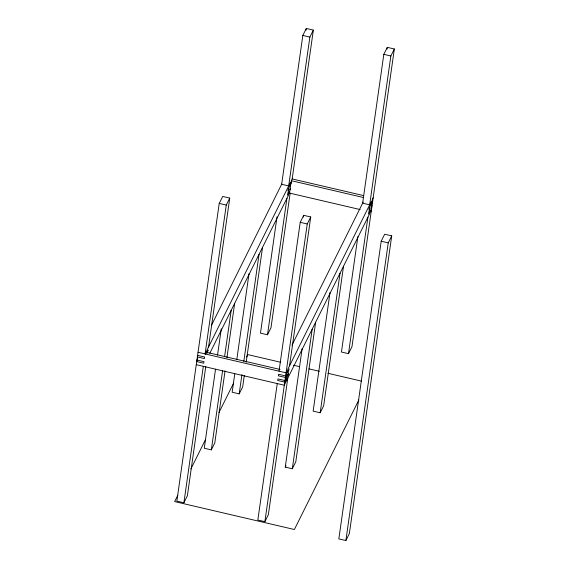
<?xml version="1.0" encoding="UTF-8"?>
<svg xmlns="http://www.w3.org/2000/svg" width="569" height="569" viewBox="0 0 569 569"><rect width="100%" height="100%" fill="white"/><g stroke="black" fill="none" stroke-linecap="round" stroke-linejoin="round"><path stroke-width="0.85" d="M208.56 346.919L229.748 198.076L222.707 196.433L219.221 203.432L176.852 501.118L183.894 502.761L187.379 495.763L205.8 366.322M183.894 502.761L203.311 366.322M229.748 198.076L226.263 205.075L205.082 353.918L205.95 352.168L280.048 369.452M205.622 354.494L205.95 352.168M206.49 352.744L206.824 350.419L290.432 182.436L289.991 185.537L288.248 189.036L288.028 190.587L288.896 188.837L287.366 195.238L289.102 191.739L288.661 194.84L209.79 353.313M215.53 369.21L204.278 448.23L211.327 449.873L214.805 442.874L225.047 370.91M217.529 355.163L221.277 328.825M211.327 449.873L222.564 370.881M224.563 356.841L231.185 310.325M226.924 357.745L234.67 303.327M234.777 373.797L232.152 392.233L239.193 393.876L242.679 386.877L244.3 375.469M236.775 359.75L249.016 273.703M239.193 393.876L241.939 374.566M243.817 361.4L259.051 254.336M246.171 362.304L262.537 247.337M277.018 216.81L260.46 333.135L267.501 334.778L270.986 327.78L290.154 193.09M302.829 35.449L281.648 184.292L288.689 185.935L309.87 37.092L313.355 30.093L306.314 28.45L302.829 35.449L309.87 37.092M306.065 30.2L306.314 28.45M267.501 334.778L286.925 198.339M313.355 30.093L292.174 178.936L291.3 180.686L289.536 193.09L360.184 209.57M277.259 383.577L257.842 520.016L264.884 521.659L268.369 514.661L287.786 378.214M279.023 371.173L300.212 222.33L303.69 215.324L310.738 216.967L289.55 365.817M303.441 217.081L303.69 215.324M264.884 521.659L307.253 223.966L310.738 216.967M315.653 322.225L295.795 461.765L292.31 468.764L285.268 467.121L302.139 348.598M292.31 468.764L312.175 329.223M330.006 292.601L313.142 411.124L320.183 412.767L323.669 405.768L343.527 266.228M320.183 412.767L340.042 273.227M357.88 236.583L341.45 352.033L348.491 353.676L351.976 346.67L394.345 48.984L387.297 47.341L383.819 54.34L362.631 203.183L369.672 204.826L390.86 55.982L394.345 48.984M387.048 49.098L387.297 47.341M348.491 353.676L367.908 217.23M381.194 241.22L338.832 538.907L345.874 540.55L349.359 533.551L391.721 235.865L384.68 234.222L381.194 241.22L388.243 242.863L391.721 235.865M345.874 540.55L388.243 242.863M211.405 325.411L281.804 183.972M197.806 358.278L196.931 360.028L203.979 361.671L203.752 363.221L196.71 361.578L197.294 360.412M206.725 352.823L208.119 350.02L207.031 353.321M290.859 183.787L291.726 182.037M289.977 189.989L290.56 188.823M177.82 495.229L174.655 501.588L294.379 529.511L358.833 400.007M190.871 469.012L205.501 439.609M218.944 412.596L233.582 383.2M246.626 356.983L247.814 354.601L280.545 362.233M292.004 345.099L363.214 202.016M373.157 197.827L372.29 199.577L371.849 202.678L372.716 200.928M372.496 202.479L371.628 204.228L371.187 207.329L372.055 205.58M371.834 207.13L370.967 208.88L370.526 211.981L371.393 210.231M285.268 467.121L286.043 465.563M383.819 54.34L390.86 55.982M292.174 178.936L363.683 195.622M291.3 180.686L363.669 197.571M219.221 203.432L226.263 205.075M300.212 222.33L307.253 223.966M293.462 365.248L299.493 366.656M308.967 368.868L319.301 371.28M327.915 373.285L361.507 381.123M198.033 352.275L286.065 372.816L286.94 371.066L286.499 374.167L285.624 375.917L278.582 374.274L278.362 375.825L285.403 377.467L286.278 375.718L285.837 378.819L284.962 380.569L277.921 378.926L277.7 380.476L284.742 382.119L285.617 380.369L285.176 383.463L284.301 385.22L196.269 364.679M197.592 355.376L204.641 357.019L204.42 358.57L197.372 356.927M286.484 378.613L286.043 381.714L369.651 213.731L370.092 210.63L368.349 214.129L369.886 207.728L369.011 209.477L369.231 207.927L370.974 204.427L371.415 201.326L287.807 369.317L287.366 372.418L289.109 368.911L287.58 375.312L288.447 373.563L288.227 375.113L286.484 378.613"/></g></svg>
